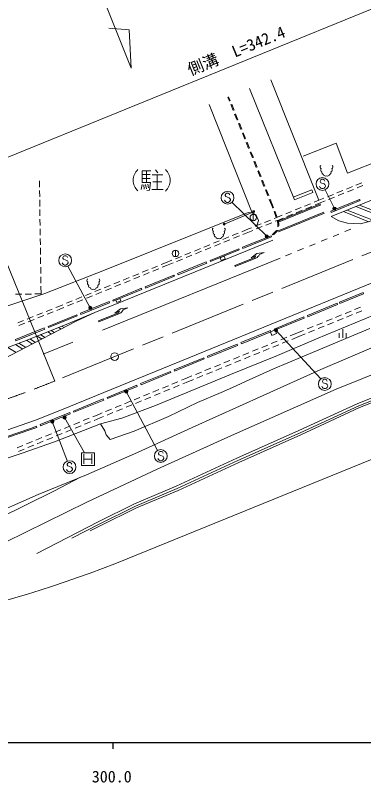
# Model space of a CAD drawing. Units: millimetres at full size, sheet at 1:1000; details may follow other scales. Extents: x 40000 to 680000, y 20000 to 380000.
# Drawn here: x 352777 to 407208, y 198715 to 318660 of the extents above; entities that cross this region are included whole.
import ezdxf
from ezdxf.enums import TextEntityAlignment as Align

# ---------------------------------------------------------------- set-up
doc = ezdxf.new("R2010")
doc.units = ezdxf.units.MM
doc.header["$LTSCALE"] = 1000
doc.header["$PDMODE"] = 32
doc.header["$PDSIZE"] = 500
doc.linetypes.add('CHAIN', pattern=[18.5, 12, -1.5, 3.5, -1.5])
for name, color, linetype, lineweight in [('M-BGD', 7, 'Continuous', 13), ('M-BMK', 2, 'CHAIN', 13), ('M-BMK-SRVR', 3, 'Continuous', 13), ('M-STR-HTXT', 7, 'Continuous', 13), ('M-STR-STRC', 7, 'Continuous', 13), ('M-TTL-BAND', 7, 'Continuous', 25)]:
    doc.layers.add(name, color=color, linetype=linetype, lineweight=lineweight)
doc.styles.add('ＭＳ ゴシック', font='')
doc.styles.get('ＭＳ ゴシック').set_extended_font_data('MS Gothic')

msp = doc.modelspace()

# ---------------------------------------------------------------- linework, layer by layer
at = {"layer": 'M-BGD'}
for p, q in [((404695, 293996), (465380, 318106)), ((399793, 290835), (392709, 308595)), ((386222, 305259), (385973, 305873)), ((386361, 305315), (386112, 305929)), ((383080, 304725), (389796, 287793)), ((386823, 303776), (386448, 304703)), ((386962, 303833), (386587, 304759)), ((387425, 302294), (387049, 303220)), ((387564, 302350), (387188, 303277)), ((388026, 300811), (387650, 301738)), ((388165, 300867), (387789, 301794)), ((388628, 299328), (388252, 300255)), ((388767, 299385), (388391, 300311)), ((389229, 297846), (388853, 298772)), ((389368, 297902), (388992, 298829)), ((389831, 296363), (389455, 297290)), ((389970, 296419), (389594, 297346)), ((390432, 294880), (390056, 295807)), ((390571, 294937), (390195, 295863)), ((373929, 294344), (372617, 294344)), ((372617, 294344), (372617, 292549)), ((373273, 294344), (373273, 292549)), ((374675, 294525), (375052, 294033)), ((391033, 293398), (390658, 294324)), ((391172, 293454), (390797, 294381)), ((356557, 291800), (356543, 292800)), ((372617, 293770), (373847, 293770)), ((372617, 293164), (373838, 293164)), ((374134, 293738), (375814, 293738)), ((374961, 293738), (374961, 291426)), ((391635, 291915), (391259, 292842)), ((391774, 291971), (391398, 292898)), ((372584, 292213), (372429, 291451)), ((372617, 292549), (373888, 292549)), ((372871, 292172), (372920, 291492)), ((373134, 292213), (373265, 291566)), ((373486, 292254), (373601, 291672)), ((373888, 292549), (373748, 291328)), ((374256, 292623), (375691, 292623)), ((405445, 291886), (404519, 291508)), ((406926, 292491), (406000, 292113)), ((407100, 292065), (406174, 291687)), ((356578, 290300), (356564, 291300)), ((373748, 291328), (373330, 291254)), ((374109, 291426), (375863, 291426)), ((392236, 290432), (391860, 291359)), ((392375, 290489), (391999, 291415)), ((399793, 290835), (400205, 289766)), ((402482, 290676), (401556, 290298)), ((403963, 291281), (403038, 290903)), ((404137, 290855), (403212, 290477)), ((405619, 291460), (404693, 291082)), ((356600, 288800), (356586, 289800)), ((392838, 288950), (392462, 289876)), ((392977, 289006), (392601, 289933)), ((398914, 289218), (397988, 288839)), ((400220, 289752), (399469, 289445)), ((400394, 289326), (399643, 289019)), ((401001, 290071), (400220, 289752)), ((401175, 289645), (400394, 289326)), ((402656, 290250), (401730, 289872)), ((402079, 288046), (406569, 289889)), ((402155, 287861), (406645, 289704)), ((406645, 289704), (406569, 289889)), ((356622, 287300), (356607, 288300)), ((392991, 288542), (392836, 288953)), ((393132, 288595), (392977, 289006)), ((393555, 287045), (393203, 287980)), ((393696, 287098), (393343, 288033)), ((395952, 288006), (395026, 287628)), ((397433, 288612), (396507, 288233)), ((397607, 288186), (396681, 287807)), ((399088, 288792), (398162, 288413)), ((402079, 288046), (402155, 287861)), ((356643, 285800), (356629, 286800)), ((389186, 287825), (366691, 278831)), ((389960, 287549), (389960, 286549)), ((393721, 287094), (393218, 286890)), ((394471, 287400), (393720, 287093)), ((394645, 286975), (393894, 286667)), ((396126, 287580), (395200, 287202)), ((391179, 286065), (390252, 285690)), ((391351, 285639), (390424, 285264)), ((392662, 286665), (391735, 286290)), ((392835, 286239), (391908, 285864)), ((393894, 286667), (393391, 286464)), ((393778, 285839), (393733, 285668)), ((393744, 286661), (393778, 285839)), ((393929, 285822), (393890, 285673)), ((393894, 286667), (393929, 285822)), ((356665, 284300), (356650, 285300)), ((387611, 284616), (386685, 284238)), ((389192, 285262), (388167, 284843)), ((389365, 284835), (388340, 284417)), ((389695, 285465), (389192, 285262)), ((389868, 285039), (389365, 284835)), ((393555, 284988), (392919, 284355)), ((393690, 284910), (393114, 284338)), ((393581, 285087), (393555, 284988)), ((393738, 285093), (393690, 284910)), ((356686, 282801), (356672, 283801)), ((384648, 283407), (383723, 283029)), ((386130, 284012), (385204, 283634)), ((386303, 283586), (385377, 283208)), ((387785, 284190), (386859, 283812)), ((388267, 282406), (392733, 284219)), ((388342, 282221), (392808, 284034)), ((392808, 284034), (392733, 284219)), ((356708, 281301), (356693, 282301)), ((377804, 281944), (377804, 280944)), ((381686, 282197), (380760, 281820)), ((383167, 282802), (382241, 282424)), ((383341, 282376), (382415, 281998)), ((383202, 280360), (387705, 282183)), ((383277, 280174), (387780, 281998)), ((384822, 282981), (383896, 282603)), ((387780, 281998), (387705, 282183)), ((388267, 282406), (388342, 282221)), ((356729, 279801), (356715, 280801)), ((378723, 280988), (377797, 280610)), ((380204, 281593), (379279, 281215)), ((380378, 281167), (379452, 280789)), ((381859, 281771), (380933, 281393)), ((375012, 279473), (374086, 279095)), ((376216, 279965), (375568, 279700)), ((376390, 279539), (375741, 279274)), ((377242, 280383), (376216, 279965)), ((377415, 279957), (376390, 279539)), ((378897, 280562), (377971, 280184)), ((378131, 278286), (382621, 280118)), ((378207, 278101), (382697, 279932)), ((382697, 279932), (382621, 280118)), ((383202, 280360), (383277, 280174)), ((356751, 278301), (356736, 279301)), ((373531, 278868), (372605, 278490)), ((373704, 278442), (372778, 278064)), ((375185, 279047), (374259, 278669)), ((378131, 278286), (378207, 278101)), ((356772, 276801), (356758, 277801)), ((370568, 277659), (369642, 277281)), ((370741, 277233), (369816, 276855)), ((372049, 278264), (371124, 277886)), ((372223, 277838), (371297, 277460)), ((373062, 276221), (377559, 278053)), ((373137, 276035), (377634, 277868)), ((377634, 277868), (377559, 278053)), ((356796, 275119), (356779, 276301)), ((367605, 276450), (366680, 276072)), ((367779, 276023), (366853, 275645)), ((368007, 274162), (372490, 275993)), ((369087, 277054), (368161, 276676)), ((369260, 276628), (368334, 276250)), ((372566, 275808), (372490, 275993)), ((373062, 276221), (373137, 276035)), ((352811, 275062), (353811, 275077)), ((354311, 275084), (355310, 275098)), ((355810, 275105), (356796, 275119)), ((364643, 275240), (363717, 274862)), ((364816, 274814), (363890, 274436)), ((366124, 275845), (365198, 275467)), ((366297, 275419), (365372, 275041)), ((368082, 273977), (372566, 275808)), ((403435, 273800), (407127, 275310)), ((403510, 273615), (407202, 275125)), ((407127, 275310), (407202, 275125)), ((361680, 274031), (360754, 273653)), ((361853, 273604), (360928, 273227)), ((363162, 274635), (362236, 274257)), ((363335, 274209), (362409, 273831)), ((362941, 272089), (367425, 273926)), ((363017, 271904), (367501, 273741)), ((367501, 273741), (367425, 273926)), ((368007, 274162), (368082, 273977)), ((398422, 271741), (403047, 273643)), ((403047, 273643), (403123, 273458)), ((403435, 273800), (403510, 273615)), ((358525, 272750), (357597, 272377)), ((358694, 272322), (357766, 271950)), ((359550, 273161), (359082, 272973)), ((359723, 272735), (359251, 272546)), ((360199, 273426), (359550, 273161)), ((360372, 273000), (359723, 272735)), ((398498, 271556), (403123, 273458)), ((405237, 272431), (404311, 272053)), ((406718, 273035), (405792, 272657)), ((406945, 272479), (406019, 272102)), ((355555, 271558), (354627, 271185)), ((355725, 271130), (354797, 270758)), ((357040, 272154), (356112, 271781)), ((357210, 271726), (356281, 271354)), ((357884, 270035), (362370, 271859)), ((357960, 269850), (362445, 271673)), ((362445, 271673), (362370, 271859)), ((362941, 272089), (363017, 271904)), ((393213, 269614), (397849, 271515)), ((393289, 269429), (397925, 271330)), ((397849, 271515), (397925, 271330)), ((398422, 271741), (398498, 271556)), ((402274, 271223), (401348, 270845)), ((403755, 271827), (402829, 271449)), ((403982, 271271), (403056, 270893)), ((405463, 271875), (404537, 271497)), ((354070, 270962), (353142, 270590)), ((354240, 270534), (353312, 270162)), ((357884, 270035), (357960, 269850)), ((399310, 270015), (398384, 269637)), ((400792, 270619), (399866, 270241)), ((401019, 270063), (400093, 269685)), ((402500, 270667), (401574, 270289)), ((352799, 267988), (357298, 269806)), ((352874, 267803), (357373, 269621)), ((357373, 269621), (357298, 269806)), ((388023, 267496), (392646, 269382)), ((388099, 267310), (392721, 269197)), ((392646, 269382), (392721, 269197)), ((393213, 269614), (393289, 269429)), ((396875, 269022), (395744, 268560)), ((397829, 269411), (396875, 269022)), ((398055, 268855), (397101, 268466)), ((399537, 269459), (398611, 269081)), ((403400, 268274), (403400, 268971)), ((403933, 268274), (403933, 269602)), ((404466, 268274), (404466, 268971)), ((352799, 267988), (352874, 267803)), ((388023, 267496), (388099, 267310)), ((393707, 267728), (392781, 267350)), ((395188, 268333), (394263, 267955)), ((395416, 267778), (394490, 267400)), ((397101, 268466), (395971, 268005)), ((382789, 265359), (387420, 267239)), ((382865, 265174), (387495, 267054)), ((387420, 267239), (387495, 267054)), ((390744, 266519), (389819, 266141)), ((392226, 267124), (391300, 266746)), ((392453, 266568), (391527, 266190)), ((393934, 267173), (393008, 266795)), ((382226, 265126), (377572, 263226)), ((382226, 265126), (382301, 264941)), ((382789, 265359), (382865, 265174)), ((387782, 265310), (386856, 264932)), ((389263, 265914), (388337, 265536)), ((389490, 265359), (388564, 264981)), ((390972, 265964), (390046, 265586)), ((382301, 264941), (377648, 263041)), ((384819, 264100), (383893, 263722)), ((386301, 264705), (385375, 264327)), ((386528, 264150), (385602, 263772)), ((388009, 264754), (387083, 264376)), ((377001, 262996), (372348, 261100)), ((377077, 262810), (372424, 260915)), ((377001, 262996), (377077, 262810)), ((377572, 263226), (377648, 263041)), ((381857, 262891), (380931, 262513)), ((383338, 263495), (382412, 263117)), ((383565, 262940), (382639, 262562)), ((385046, 263545), (384120, 263167)), ((379244, 261824), (378720, 261608)), ((380375, 262286), (379244, 261824)), ((380602, 261731), (379472, 261269)), ((382084, 262335), (381158, 261957)), ((371739, 260851), (367100, 258943)), ((371815, 260666), (367176, 258758)), ((371739, 260851), (371815, 260666)), ((372348, 261100), (372424, 260915)), ((376685, 260771), (375761, 260390)), ((378165, 261380), (377240, 260999)), ((378393, 260825), (377468, 260444)), ((379472, 261269), (378948, 261053)), ((373726, 259552), (372802, 259171)), ((375206, 260161), (374281, 259781)), ((375434, 259606), (374509, 259226)), ((376913, 260216), (375989, 259835)), ((366507, 258702), (361858, 256803)), ((366583, 258517), (361934, 256617)), ((366507, 258702), (366583, 258517)), ((367100, 258943), (367176, 258758)), ((370768, 258334), (369843, 257953)), ((372247, 258943), (371322, 258562)), ((372475, 258388), (371550, 258007)), ((373954, 258997), (373030, 258616)), ((361858, 256803), (361934, 256617)), ((367809, 257115), (366884, 256734)), ((369288, 257724), (368363, 257344)), ((369516, 257169), (368591, 256789)), ((370995, 257779), (370071, 257398)), ((361294, 256568), (356651, 254682)), ((361369, 256383), (356726, 254497)), ((361294, 256568), (361369, 256383)), ((364322, 255682), (363397, 255302)), ((365804, 256290), (364877, 255909)), ((366032, 255735), (365089, 255348)), ((366329, 256506), (365804, 256290)), ((366557, 255951), (366032, 255735)), ((368036, 256560), (367112, 256179)), ((356059, 254444), (356131, 254258)), ((356651, 254682), (356726, 254497)), ((361361, 254467), (360436, 254088)), ((362842, 255074), (361916, 254695)), ((363053, 254513), (362128, 254133)), ((364534, 255120), (363608, 254740)), ((358401, 253253), (357476, 252873)), ((359881, 253860), (358956, 253480)), ((360093, 253298), (359168, 252919)), ((361573, 253905), (360648, 253526)), ((355440, 252038), (354515, 251658)), ((356921, 252645), (355995, 252266)), ((357132, 252084), (356207, 251704)), ((358613, 252691), (357687, 252311)), ((353960, 251431), (353035, 251051)), ((354172, 250869), (353247, 250489)), ((355652, 251476), (354727, 251097)), ((363125, 248294), (363125, 250294)), ((363125, 250294), (365125, 250294)), ((363500, 250044), (363500, 248544)), ((364750, 250044), (364750, 248544)), ((365125, 250294), (365125, 248294)), ((365125, 248294), (363125, 248294)), ((363500, 249294), (364750, 249294))]:
    msp.add_line(p, q, dxfattribs=at)
for points in [[(560424, 302390), (550489, 301062), (539513, 299384), (529180, 297478), (518764, 295620), (503281, 292403), (492336, 289755), (477956, 285953), (467379, 283080), (452500, 278433), (441755, 275015), (430521, 271090), (419736, 267005), (402904, 260221), (386559, 252978), (374930, 247735), (363954, 242551), (335318, 228470)], [(404695, 293996), (402917, 298690), (397735, 296628)], [(477730, 295324), (472193, 293918), (467564, 292512), (462065, 290823), (453269, 288199), (447200, 286436), (443486, 285409), (438934, 283954), (434913, 282311), (433621, 282015), (426289, 279151), (422773, 277744), (417483, 275480), (410422, 272467), (399861, 268067), (393763, 265465), (386388, 262497), (374692, 257647), (369410, 255674), (366088, 254794)], [(315592, 225972), (321614, 228584), (329176, 231934), (337026, 235339), (347791, 239993), (356363, 243760), (363877, 246836), (371869, 250346), (380422, 254244), (391527, 259244), (400492, 263296), (408721, 266781), (416472, 269791), (426261, 273451), (434403, 276439), (443821, 279578), (451832, 282263), (462309, 285466), (470691, 287914), (481539, 290817)], [(389186, 287825), (389796, 287793), (390389, 287403), (390773, 286587), (390572, 285922), (390229, 285686)], [(356110, 234530), (365699, 239485), (371412, 242314), (377917, 245040), (387393, 249417), (397098, 253747), (406289, 257997), (413641, 260885), (425823, 265533), (438256, 270212), (445734, 272855), (451210, 274806), (455404, 276091), (462939, 278229), (473945, 281168)], [(283935, 260718), (284049, 262866), (318096, 263251), (327887, 265319), (357404, 275193), (366691, 278831)], [(361629, 236932), (365880, 239128), (371578, 241950), (378078, 244674), (387558, 249053), (397263, 253383), (406447, 257629), (413786, 260512), (425964, 265159), (438393, 269836), (445867, 272478), (451336, 274426), (455517, 275707), (463045, 277843), (465031, 278373)], [(364493, 238074), (366015, 238861), (371703, 241677), (378199, 244400), (387682, 248780), (397387, 253110), (406565, 257353), (413894, 260233), (426071, 264878), (438496, 269554), (445968, 272195), (451430, 274141), (455602, 275419), (463125, 277554), (463931, 277769)], [(349278, 248694), (353860, 250197), (358875, 252007), (362229, 253308), (366088, 254794), (366779, 253732), (366948, 253077), (367583, 252358), (371329, 253681), (376715, 255967), (381250, 258119), (384930, 259722), (386696, 260478), (389298, 261704), (393145, 263385), (399865, 266224), (405038, 268413), (408151, 269706)], [(356059, 254444), (355137, 254085), (351352, 252799)], [(356131, 254258), (355206, 253897), (351416, 252609)], [(322204, 226308), (331769, 231037), (337119, 233602), (358799, 244273), (362968, 246464)]]:
    msp.add_lwpolyline(points, dxfattribs=at)
for points in [[(384788, 280769), (384952, 280360), (385576, 280610), (385412, 281019)], [(368491, 274128), (368633, 273779), (369269, 274038), (369127, 274386)], [(392644, 269168), (392875, 268616), (393611, 268924), (393379, 269477)]]:
    msp.add_lwpolyline(points, close=True, dxfattribs=at)
for centre in [(389960, 287049), (377804, 281444)]:
    msp.add_circle(centre, 500, dxfattribs=at)
for centre, radius, start, end in [((400714, 294952), 316, 132.94543, 238.47576), ((402084, 294952), 316, 301.52424, 47.05457), ((373411, 292877), 2228, 131.69789, 228.01917), ((374688, 292869), 2282, 312.86378, 47.4164), ((400834, 294496), 341, 146.7295, 246.66898), ((400944, 294058), 275, 152.96914, 271.04163), ((401854, 294058), 275, 268.95837, 27.03086), ((401964, 294496), 341, 293.33102, 33.2705), ((401236, 293822), 290, 187.79699, 304.27803), ((401564, 293818), 287, 234.92625, 352.99873), ((383894, 285164), 316, 132.94543, 238.47576), ((384014, 284708), 341, 146.7295, 246.66898), ((384124, 284270), 275, 152.96914, 271.04163), ((385034, 284270), 275, 268.95837, 27.03086), ((385144, 284708), 341, 293.33102, 33.2705), ((385264, 285164), 316, 301.52424, 47.05457), ((384416, 284035), 290, 187.79699, 304.27803), ((384744, 284030), 287, 234.92625, 352.99873), ((364273, 277229), 316, 132.94543, 238.47576), ((365643, 277229), 316, 301.52424, 47.05457), ((364393, 276773), 341, 146.7295, 246.66898), ((364503, 276335), 275, 152.96914, 271.04163), ((364795, 276099), 290, 187.79699, 304.27803), ((365123, 276095), 287, 234.92625, 352.99873), ((365413, 276335), 275, 268.95837, 27.03086), ((365523, 276773), 341, 293.33102, 33.2705)]:
    msp.add_arc(centre, radius, start, end, dxfattribs=at)
at = {"layer": 'M-BMK'}
msp.add_line((439793, 294450), (358924, 261496), dxfattribs=at)
msp.add_arc((302319, 400406), 150000, 250.37169, 292.17065, dxfattribs=at)
at = {"layer": 'M-BMK-SRVR'}
for p, q in [((357937, 342923), (370882, 310405)), ((370555, 316401), (367387, 316675)), ((370882, 310405), (370555, 316401))]:
    msp.add_line(p, q, dxfattribs=at)
msp.add_circle((368300, 265316), 600, dxfattribs=at)
at = {"layer": 'M-STR-HTXT'}
for p, q in [((426525, 327008), (345657, 294054)), ((358924, 261496), (345716, 293908)), ((402639, 288441), (401194, 291397)), ((392059, 284125), (386616, 289467)), ((364495, 272932), (360991, 279455)), ((393506, 269453), (400496, 261814)), ((451114, 266668), (370245, 233714)), ((370105, 259846), (375007, 250652)), ((360464, 255796), (363586, 250292)), ((358553, 255155), (360910, 248935))]:
    msp.add_line(p, q, dxfattribs=at)
for centre, radius in [((402639, 288441), 150), ((402639, 288441), 120), ((402639, 288441), 90), ((402639, 288441), 60), ((402639, 288441), 30), ((402639, 288441), 20), ((392059, 284125), 150), ((392059, 284125), 120), ((392059, 284125), 90), ((392059, 284125), 60), ((392059, 284125), 30), ((392059, 284125), 20), ((364495, 272932), 150), ((364495, 272932), 120), ((364495, 272932), 90), ((364495, 272932), 60), ((364495, 272932), 30), ((364495, 272932), 20), ((393506, 269453), 150), ((393506, 269453), 120), ((393506, 269453), 90), ((393506, 269453), 60), ((393506, 269453), 30), ((393506, 269453), 20), ((370105, 259846), 150), ((370105, 259846), 120), ((370105, 259846), 90), ((370105, 259846), 60), ((370105, 259846), 30), ((370105, 259846), 20), ((360464, 255796), 150), ((360464, 255796), 120), ((360464, 255796), 90), ((360464, 255796), 60), ((360464, 255796), 30), ((360464, 255796), 20), ((358553, 255155), 150), ((358553, 255155), 120), ((358553, 255155), 90), ((358553, 255155), 60), ((358553, 255155), 30), ((358553, 255155), 20)]:
    msp.add_circle(centre, radius, dxfattribs=at)
msp.add_arc((302319, 400406), 180000, 250.37169, 292.17065, dxfattribs=at)
for p in [(402639, 288441), (392059, 284125), (364495, 272932), (393506, 269453), (370105, 259846), (360464, 255796), (358553, 255155)]:
    msp.add_point(p, dxfattribs=at)
at = {"layer": 'M-STR-STRC'}
for p, q in [((396377, 289811), (389357, 307246)), ((400495, 292938), (400404, 292756)), ((400404, 292756), (400404, 292665)), ((400404, 292665), (400495, 292484)), ((400677, 293029), (400495, 292938)), ((400859, 293029), (400677, 293029)), ((401040, 292938), (400859, 293029)), ((401131, 292756), (401040, 292938)), ((400404, 291756), (400313, 291938)), ((400495, 291665), (400404, 291756)), ((400495, 292484), (401040, 292302)), ((400677, 291574), (400495, 291665)), ((400859, 291574), (400677, 291574)), ((401040, 291665), (400859, 291574)), ((401040, 292302), (401131, 292211)), ((401131, 291756), (401040, 291665)), ((401131, 292211), (401222, 292029)), ((401222, 291938), (401131, 291756)), ((401222, 292029), (401222, 291938)), ((385665, 290783), (385574, 290601)), ((385574, 290601), (385574, 290510)), ((385574, 290510), (385665, 290328)), ((385846, 290874), (385665, 290783)), ((385665, 290328), (386210, 290146)), ((386028, 290874), (385846, 290874)), ((386210, 290783), (386028, 290874)), ((386301, 290601), (386210, 290783)), ((396209, 290228), (399102, 291380)), ((396377, 289811), (399269, 290962)), ((399269, 290962), (399102, 291380)), ((385574, 289601), (385483, 289783)), ((385665, 289510), (385574, 289601)), ((385846, 289419), (385665, 289510)), ((386028, 289419), (385846, 289419)), ((386210, 289510), (386028, 289419)), ((386210, 290146), (386301, 290055)), ((386301, 289601), (386210, 289510)), ((386301, 290055), (386392, 289874)), ((386392, 289783), (386301, 289601)), ((386392, 289874), (386392, 289783)), ((400442, 289211), (393941, 286552)), ((385557, 286077), (389882, 287917)), ((401008, 287903), (393859, 284979)), ((400508, 289049), (394007, 286390)), ((404042, 287981), (408012, 286391)), ((404643, 288224), (408629, 286629)), ((405978, 288767), (409967, 287171)), ((406578, 289012), (410568, 287415)), ((401074, 287741), (393920, 284814)), ((403352, 284472), (402426, 284094)), ((404289, 284853), (404278, 284849)), ((405204, 285226), (404289, 284853)), ((401500, 283717), (400573, 283339)), ((397795, 282207), (396869, 281830)), ((399647, 282962), (398721, 282585)), ((360292, 280997), (360201, 280815)), ((360201, 280815), (360201, 280724)), ((360201, 280724), (360292, 280542)), ((360474, 281088), (360292, 280997)), ((360656, 281088), (360474, 281088)), ((360838, 280997), (360656, 281088)), ((360929, 280815), (360838, 280997)), ((394145, 280727), (366403, 269448)), ((390085, 280770), (387077, 279560)), ((390367, 280721), (387132, 279421)), ((389619, 280744), (390527, 281432)), ((390361, 281042), (389619, 280744)), ((390527, 281432), (391660, 281564)), ((391660, 281564), (390918, 281266)), ((395935, 281449), (395017, 281080)), ((395943, 281453), (395935, 281449)), ((360201, 279815), (360110, 279997)), ((360292, 279724), (360201, 279815)), ((360292, 280542), (360838, 280360)), ((360474, 279633), (360292, 279724)), ((360656, 279633), (360474, 279633)), ((360838, 279724), (360656, 279633)), ((360838, 280360), (360929, 280270)), ((360929, 279815), (360838, 279724)), ((360929, 280270), (361019, 280088)), ((361019, 279997), (360929, 279815)), ((361019, 280088), (361019, 279997)), ((387077, 279560), (387132, 279421)), ((368325, 272095), (369228, 272790)), ((369065, 272398), (368325, 272095)), ((369228, 272790), (370360, 272930)), ((370360, 272930), (369620, 272626)), ((368791, 272124), (365791, 270893)), ((369073, 272078), (365848, 270755)), ((359525, 269881), (359945, 269623)), ((360045, 270090), (360411, 269865)), ((365791, 270893), (365848, 270755)), ((356694, 268744), (357409, 268305)), ((357849, 269208), (358444, 268843)), ((358369, 269417), (358910, 269085)), ((354499, 267862), (355442, 267283)), ((355019, 268071), (355908, 267525)), ((356174, 268535), (356943, 268063)), ((361758, 267564), (357120, 265682)), ((351624, 266752), (352906, 265965)), ((352801, 267203), (353941, 266503)), ((353330, 267406), (354407, 266745)), ((400867, 261674), (400776, 261492)), ((400776, 261492), (400776, 261401)), ((401049, 261764), (400867, 261674)), ((401230, 261764), (401049, 261764)), ((401412, 261674), (401230, 261764)), ((401503, 261492), (401412, 261674)), ((400776, 260492), (400685, 260674)), ((400776, 261401), (400867, 261219)), ((400867, 260401), (400776, 260492)), ((400867, 261219), (401412, 261037)), ((401049, 260310), (400867, 260401)), ((401230, 260310), (401049, 260310)), ((401412, 260401), (401230, 260310)), ((401412, 261037), (401503, 260946)), ((401503, 260492), (401412, 260401)), ((401503, 260946), (401594, 260764)), ((401594, 260674), (401503, 260492)), ((401594, 260764), (401594, 260674)), ((375234, 250410), (375143, 250228)), ((375143, 250228), (375143, 250137)), ((375143, 250137), (375234, 249955)), ((375416, 250500), (375234, 250410)), ((375234, 249955), (375779, 249773)), ((375597, 250500), (375416, 250500)), ((375779, 250410), (375597, 250500)), ((375870, 250228), (375779, 250410)), ((375779, 249773), (375870, 249682)), ((375870, 249682), (375961, 249500)), ((375961, 249500), (375961, 249410)), ((360977, 248672), (360886, 248491)), ((360886, 248491), (360886, 248400)), ((360886, 248400), (360977, 248218)), ((361159, 248763), (360977, 248672)), ((361340, 248763), (361159, 248763)), ((361522, 248672), (361340, 248763)), ((361613, 248491), (361522, 248672)), ((375143, 249228), (375052, 249410)), ((375234, 249137), (375143, 249228)), ((375416, 249046), (375234, 249137)), ((375597, 249046), (375416, 249046)), ((375779, 249137), (375597, 249046)), ((375870, 249228), (375779, 249137)), ((375961, 249410), (375870, 249228)), ((360886, 247491), (360795, 247672)), ((360977, 247400), (360886, 247491)), ((360977, 248218), (361522, 248036)), ((361159, 247309), (360977, 247400)), ((361340, 247309), (361159, 247309)), ((361522, 247400), (361340, 247309)), ((361522, 248036), (361613, 247945)), ((361613, 247491), (361522, 247400)), ((361613, 247945), (361704, 247763)), ((361704, 247672), (361613, 247491)), ((361704, 247763), (361704, 247672))]:
    msp.add_line(p, q, dxfattribs=at)
for points in [[(559232, 318063), (555280, 317716), (545720, 316860), (540136, 316205), (532536, 315121), (527017, 314211), (520174, 312972), (512575, 311576), (505354, 310140), (499068, 308727), (491342, 306780), (483422, 304646), (476314, 302563), (467991, 300001), (459743, 297229), (453216, 294885), (447289, 292643), (440791, 290009), (427108, 284428), (414027, 279088), (396183, 271795), (379877, 265137), (367772, 260197), (359978, 257009)], [(402123, 287203), (403307, 286561), (404700, 286162), (406668, 286072), (408083, 286408), (417332, 290154), (419708, 291204), (428799, 296210), (435648, 300059), (439560, 302242), (441961, 303383)], [(441961, 303383), (436981, 301379), (424460, 296293), (414629, 292290), (404835, 288302), (402123, 287203)], [(393021, 283496), (380861, 278556), (369739, 274042), (365223, 272200)], [(200890, 272395), (212589, 268241), (229766, 262125), (243822, 257124), (249639, 255061), (256581, 252794), (262460, 251097), (268770, 249574), (275034, 248299), (280926, 247361), (286947, 246634), (293719, 246128), (300176, 245888), (306599, 245938), (312908, 246284), (319476, 246907), (324837, 247560), (331040, 248665), (337807, 250143), (345608, 252111), (351450, 253793), (355924, 255375), (359978, 257009)], [(365223, 272200), (362273, 270832), (353063, 266046), (345277, 261991), (341065, 260252), (332972, 258237), (326596, 256980), (317360, 255690), (309169, 255070), (301390, 254866), (293072, 255163), (285182, 255884), (276892, 257144), (269657, 258595), (264359, 259896), (258465, 261679), (252772, 263570)], [(252772, 263570), (256777, 262462), (260945, 261406), (266536, 260198), (272573, 259121), (279223, 258134), (285262, 257413), (290017, 257036), (295982, 256835), (301063, 256862), (306298, 257112), (311642, 257532), (316809, 258105), (322586, 258892), (327707, 259773), (333085, 260942), (338332, 262304), (343320, 263768), (348125, 265412), (354062, 267686), (360440, 270249), (365223, 272200)]]:
    msp.add_lwpolyline(points, dxfattribs=at)
for centre, radius in [((400768, 292302), 1000), ((385937, 290146), 1000), ((390020, 287975), 150), ((390020, 287975), 120), ((390020, 287975), 100), ((385419, 286018), 150), ((385419, 286018), 120), ((385419, 286018), 100), ((360565, 280360), 1000), ((401139, 261037), 1000), ((375506, 249773), 1000), ((361249, 248036), 1000)]:
    msp.add_circle(centre, radius, dxfattribs=at)
for centre, radius, start, end in [((389899, 281234), 500, 291.89846, 337.47146), ((389994, 281649), 1000, 291.89846, 337.47146), ((368601, 272587), 500, 292.3054, 337.87839), ((368693, 273003), 1000, 292.3054, 337.87839)]:
    msp.add_arc(centre, radius, start, end, dxfattribs=at)
at = {"layer": 'M-TTL-BAND'}
for p, q in [((40000, 205000), (579000, 205000)), ((368000, 205000), (368000, 204000))]:
    msp.add_line(p, q, dxfattribs=at)

# ---------------------------------------------------------------- texts
at = {"layer": 'M-STR-HTXT', "style": 'ＭＳ ゴシック'}
msp.add_text('側溝\u3000L=342.4', height=1833, rotation=22.171, dxfattribs=at).set_placement((380340, 308705), align=Align.BOTTOM_LEFT)
at = {"layer": 'M-TTL-BAND', "style": 'ＭＳ ゴシック'}
msp.add_text('300.0', height=1833, dxfattribs=at).set_placement((367844, 198195), align=Align.BOTTOM_CENTER)

doc.saveas('drawing.dxf')
